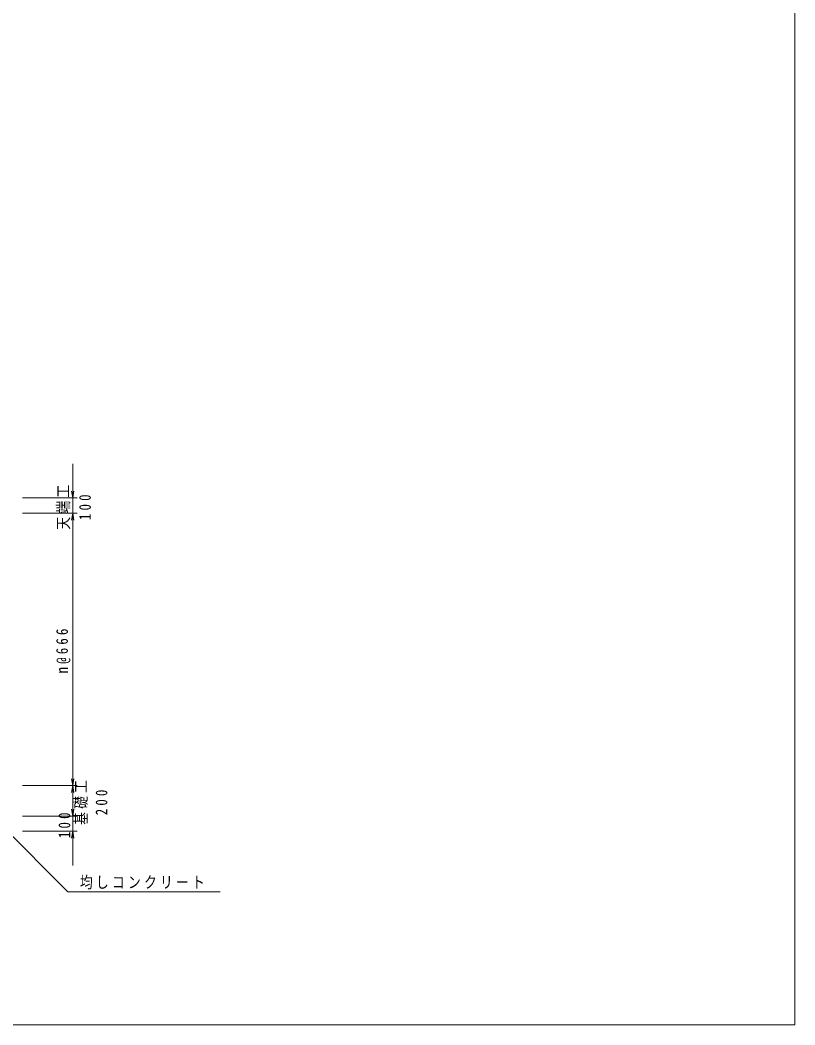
# Model space of a CAD drawing. Units: millimetres on the paper, scale 1:30. Extents: x 20 to 821, y 20 to 574.
# Drawn here: x 651.6 to 821, y 20 to 239.8 of the extents above; entities that cross this region are included whole.
import ezdxf

# ---------------------------------------------------------------- set-up
doc = ezdxf.new("R2010")
doc.units = ezdxf.units.MM
for name, color, linetype, lineweight in [('D-STR-DIM', 7, 'Continuous', 13), ('D-STR-HTXT', 7, 'Continuous', 13), ('D-TTL', 2, 'Continuous', 13)]:
    doc.layers.add(name, color=color, linetype=linetype, lineweight=lineweight)
doc.styles.add('ＭＳ ゴシック-5.0-0.0', font='')
doc.styles.get('ＭＳ ゴシック-5.0-0.0').set_extended_font_data('ＭＳ ゴシック-5.0-0.0')

msp = doc.modelspace()

# ---------------------------------------------------------------- linework, layer by layer
at = {"layer": 'D-STR-DIM'}
for p, q in [((663.119, 124.41), (663.119, 142.744)), ((663.119, 135.244), (662.869, 136.744)), ((663.119, 135.244), (663.369, 136.744)), ((652.119, 135.244), (664.119, 135.244)), ((652.119, 131.91), (664.119, 131.91)), ((652.119, 131.91), (664.119, 131.91)), ((663.119, 131.91), (662.869, 130.41)), ((663.119, 131.91), (662.869, 130.41)), ((663.119, 72.341), (663.119, 131.91)), ((663.119, 131.91), (663.369, 130.41)), ((663.119, 131.91), (663.369, 130.41)), ((663.119, 72.341), (662.869, 73.841)), ((663.119, 72.341), (663.369, 73.841)), ((663.119, 54.841), (663.119, 73.175)), ((652.119, 72.341), (664.119, 72.341)), ((652.119, 72.341), (664.119, 72.341)), ((663.119, 72.341), (662.869, 70.841)), ((663.119, 65.675), (663.119, 72.341)), ((663.119, 72.341), (663.369, 70.841)), ((663.119, 65.675), (662.869, 67.175)), ((663.119, 65.675), (662.869, 67.175)), ((663.119, 65.675), (663.369, 67.175)), ((663.119, 65.675), (663.369, 67.175)), ((652.119, 65.675), (664.119, 65.675)), ((652.119, 65.675), (664.119, 65.675)), ((652.119, 62.341), (664.119, 62.341)), ((663.119, 62.341), (662.869, 60.841)), ((663.119, 62.341), (663.369, 60.841))]:
    msp.add_line(p, q, dxfattribs=at)
at = {"layer": 'D-STR-HTXT'}
msp.add_lwpolyline([(647.612, 63.579), (662.051, 49.14), (695.351, 49.14)], dxfattribs=at)
at = {"layer": 'D-TTL'}
msp.add_lwpolyline([(20, 20), (20, 574), (821, 574), (821, 20)], close=True, dxfattribs=at)

# ---------------------------------------------------------------- texts
at = {"layer": 'D-STR-DIM', "char_height": 2.566, "rotation": 90, "style": 'ＭＳ ゴシック-5.0-0.0'}
for s, insert, attachment_point in [('\\T1.25;\\W0.8;天端工', (662.619, 133.577), 8), ('\\T1.5;\\W0.8;\\~100', (667.119, 132.527), 8), ('\\T1.5;\\W0.8;n@666', (662.619, 102.126), 8), ('\\T1.25;\\W0.8;基礎工', (663.619, 69.008), 2), ('\\T1.5;\\W0.8;\\~200', (668.119, 67.958), 2), ('\\T1.5;\\W0.8;100', (662.619, 64.008), 8)]:
    msp.add_mtext(s, dxfattribs=dict(at, insert=insert, attachment_point=attachment_point))
at = {"layer": 'D-STR-HTXT', "insert": (678.701, 49.64), "char_height": 2.566, "attachment_point": 8, "style": 'ＭＳ ゴシック-5.0-0.0'}
msp.add_mtext('\\T1.25;\\W0.8;均しコンクリート', dxfattribs=at)

doc.saveas('drawing.dxf')
